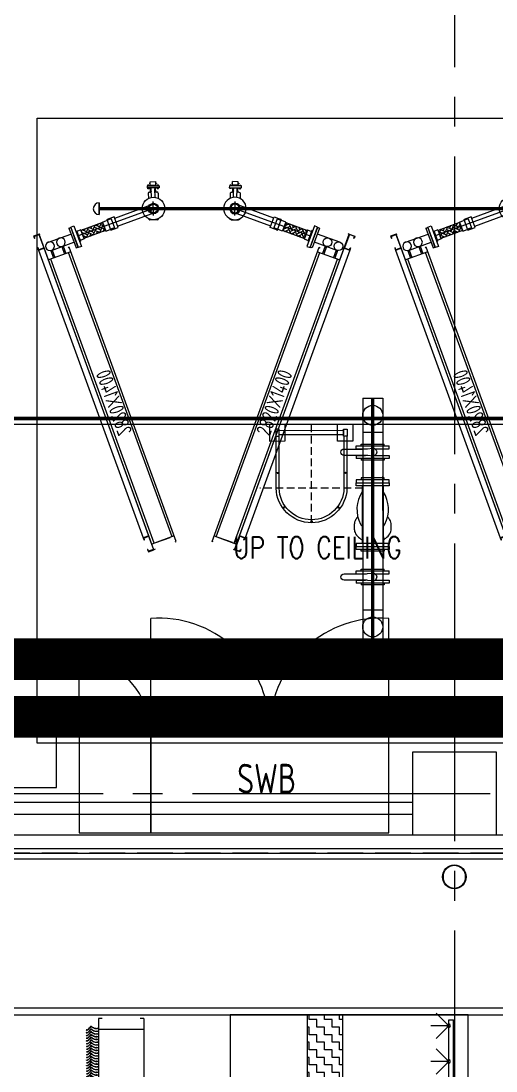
# Model space of a CAD drawing. Extents: x -18489 to 195597, y -1599 to 112111.
# Drawn here: x 5636 to 6035, y -233 to 649 of the extents above; entities that cross this region are included whole.
import ezdxf
from ezdxf.enums import TextEntityAlignment as Align

# ---------------------------------------------------------------- set-up
doc = ezdxf.new("R2010")
doc.units = 0
doc.header["$LTSCALE"] = 100
for name, pattern in [('188K-SM-03-F10-ARCH-PA-Y2257103$0$18P6-SM-03-C40-ARCH-PA-Y2211058$0$DASHED', [19.05, 12.7, -6.35]), ('188K-SM-07-F10-MECH-CR PIPE-Y2257103$0$XFM1Q20-200k$0$CENTER', [2, 1.25, -0.25, 0.25, -0.25]), ('X-S-FAB-L10$0$COL-CEN-LIN', [3.25, 2.5, -0.25, 0.25, -0.25]), ('X-S-FAB-L10$0$HIDDEN', [0.4, 0.3, -0.1])]:
    doc.linetypes.add(name, pattern=pattern)
for name, color, linetype in [('188K-SM-03-F10-ARCH-PA-Y2257103$0$K-0-TXT-高度', 53, 'Continuous'), ('188K-SM-03-F10-ARCH-PA-Y2257103$0$K-AREA', 53, 'Continuous'), ('188K-SM-03-F10-ARCH-PA-Y2257103$0$K-P-LAD-420', 53, 'Continuous'), ('188K-SM-03-F10-ARCH-PA-Y2257103$0$K-P1S-4.2-單抗', 53, 'Continuous'), ('188K-SM-03-F10-ARCH-PA-Y2257103$0$K-岩棉 2hr 7.5-非抗', 53, 'Continuous'), ('188K-SM-03-F10-ELEC-EQ-Y2257103$0$E-PANEL', 255, 'Continuous'), ('188K-SM-03-F10-ELEC-EQ-Y2257103$0$X-F-L30-E-PPB-EQ-200K$0$E-XTR-PNL', 150, 'Continuous'), ('188K-SM-03-F10-MECH-EQ-Y2257103$0$ARW', 151, 'Continuous'), ('188K-SM-03-F10-MECH-EQ-Y2257103$0$擋水簾', 151, 'Continuous'), ('188K-SM-07-F10-MECH-CR PIPE-Y2257103$0$00_AC_CHS_12℃', 4, 'Continuous'), ('188K-SM-07-F10-MECH-CR PIPE-Y2257103$0$00_AC_CHS_20℃', 3, 'Continuous'), ('188K-SM-07-F10-MECH-CR PIPE-Y2257103$0$00_DCC', 7, 'Continuous'), ('188K-SM-07-F10-MECH-CR PIPE-Y2257103$0$00_閥站分組', 1, 'Continuous'), ('188K-SM-07-F10-MECH-CR PIPE-Y2257103$0$XFM1Q20-200k$0$U-PCW-V', 2, 'Continuous'), ('X-S-FAB-L10$0$0-DIM-TXT', 8, 'Continuous'), ('X-S-FAB-L10$0$A-OBJE-MEP', 8, 'Continuous'), ('X-S-FAB-L10$0$A-WALL-EX', 8, 'Continuous'), ('X-S-FAB-L10$0$BLOCK', 8, 'Continuous'), ('X-S-FAB-L10$0$CCL', 8, 'X-S-FAB-L10$0$COL-CEN-LIN'), ('X-S-FAB-L10$0$COL-S', 8, 'Continuous'), ('X-S-FAB-L10$0$HID', 8, 'X-S-FAB-L10$0$HIDDEN'), ('X-S-FAB-L10$0$S-FNDN', 8, 'Continuous')]:
    doc.layers.add(name, color=color, linetype=linetype)
doc.styles.add('188K-SM-03-F10-ARCH-PA-Y2257103$0$18P2-XFDP10$0$AA-TXT', font='simplex.shx', dxfattribs={"width": 0.8, "bigfont": 'chineset.shx'})
doc.styles.add('188K-SM-03-F10-ELEC-EQ-Y2257103$0$X-F-L25-E-PDP-EQ-200K$0$AA-TXT', font='isocp.shx', dxfattribs={"bigfont": 'chineset.shx'})
doc.styles.add('188K-SM-07-F10-MECH-CR PIPE-Y2257103$0$XFM1Q20-200k$0$aa-txt', font='isocp.shx', dxfattribs={"bigfont": 'chineset.shx'})
doc.styles.add('X-S-FAB-L10$0$CHINA', font='simplex.shx', dxfattribs={"width": 0.75, "bigfont": 'chineset.shx'})
doc.styles.add('X-S-FAB-L10$0$Standard', font='', dxfattribs={"width": 0.8})
doc.styles.add('X-S-FAB-L10$0$TG_NOTE_TEXT', font='simplex.shx', dxfattribs={"width": 0.75, "bigfont": 'chineset.shx'})
doc.styles.get('X-S-FAB-L10$0$Standard').set_extended_font_data('Microsoft JhengHei')

# ---------------------------------------------------------------- blocks, each defined once
blk = doc.blocks.new('X-S-FAB-L10$0$FAB2-L05')
at = {"layer": 'X-S-FAB-L10$0$CCL'}
for p, q in [((-20160, 11005), (-20160, 0)), ((-26880, 720), (1210, 720))]:
    blk.add_line(p, q, dxfattribs=at)
at = {"layer": 'X-S-FAB-L10$0$COL-S'}
blk.add_lwpolyline([(-20195, 755), (-20125, 755), (-20125, 685), (-20195, 685)], close=True, dxfattribs=at)
blk = doc.blocks.new('X-S-FAB-L10')
at = {"layer": 'X-S-FAB-L10$0$A-OBJE-MEP', "lineweight": 0, "flags": 128}
blk.add_lwpolyline([(6009.5, -70, 1), (5990.5, -70, 1)], format="xyb", close=True, dxfattribs=at)
at = {"layer": 'X-S-FAB-L10$0$A-OBJE-MEP', "lineweight": 0}
blk.add_circle((6000, -70), 10, dxfattribs=at)
at = {"layer": 'X-S-FAB-L10$0$A-WALL-EX', "lineweight": 0}
blk.add_line((6815, -46.5), (1800, -46.5), dxfattribs=at)
at = {"layer": 'X-S-FAB-L10$0$A-WALL-EX', "lineweight": 0, "flags": 128}
for points in [[(6815, -35), (1800, -35)], [(1800, -50), (6815, -50)], [(1800, -50), (6815, -50)], [(1800, -50), (6815, -50)], [(1800, -50), (6815, -50)], [(1800, -50), (6815, -50)], [(1800, -50), (6815, -50)], [(1800, -50), (6815, -50)], [(1800, -50), (6815, -50)]]:
    blk.add_lwpolyline(points, dxfattribs=at)
at = {"layer": 'X-S-FAB-L10$0$COL-S'}
for p, q in [((5965, 35), (6035, 35)), ((5965, -35), (5965, 35)), ((6035, 35), (6035, -35)), ((6035, -35), (5965, -35))]:
    blk.add_line(p, q, dxfattribs=at)
at = {"layer": 'X-S-FAB-L10$0$HID'}
blk.add_line((6803.531, -50), (2509.135, -50), dxfattribs=at)
at = {"layer": 'X-S-FAB-L10$0$S-FNDN', "lineweight": 0, "flags": 128}
blk.add_lwpolyline([(4350, 7470), (1830, 7470), (1830, 1500), (1812.5, 1500), (1812.5, -55), (9330, -55), (9330, 7470)], close=True, dxfattribs=at)
at = {"layer": 'X-S-FAB-L10$0$BLOCK'}
blk.add_blockref('X-S-FAB-L10$0$FAB2-L05', (26160, -720), dxfattribs=at)
at = {"style": 'X-S-FAB-L10$0$TG_NOTE_TEXT', "width": 0.5, "flags": 1}
for p in [(7463.301, 9020), (18268.251, 8649), (11197.77, 4800.167), (16485.801, 4800.167), (25420.27, 2635), (13360, 320.001, 0), (7463.301, -33.333)]:
    blk.add_attdef('WH', text='', height=20, dxfattribs=at).set_placement(p, align=Align.BOTTOM_LEFT)
at = {"width": 0.5}
for style, p in [('X-S-FAB-L10$0$TG_NOTE_TEXT', (7585, 9020)), ('X-S-FAB-L10$0$TG_NOTE_TEXT', (18389.95, 8649)), ('X-S-FAB-L10$0$TG_NOTE_TEXT', (11117.5, 4813.5)), ('X-S-FAB-L10$0$TG_NOTE_TEXT', (16607.5, 4813.5)), ('X-S-FAB-L10$0$TG_NOTE_TEXT', (25350, 2635)), ('X-S-FAB-L10$0$Standard', (13129.375, 325.001, 0)), ('X-S-FAB-L10$0$TG_NOTE_TEXT', (7585, -20))]:
    blk.add_attdef('DESC', text='', height=10, dxfattribs=dict(at, style=style)).set_placement(p, align=Align.BOTTOM_LEFT)
for tag, style, p in [('TYPE', 'X-S-FAB-L10$0$TG_NOTE_TEXT', (7619.286, 9020)), ('NO', 'X-S-FAB-L10$0$TG_NOTE_TEXT', (7650.095, 9020)), ('TYPE', 'X-S-FAB-L10$0$TG_NOTE_TEXT', (18424.236, 8649)), ('NO', 'X-S-FAB-L10$0$TG_NOTE_TEXT', (18455.045, 8649)), ('NO', 'X-S-FAB-L10$0$TG_NOTE_TEXT', (11088.595, 4813.5)), ('TYPE', 'X-S-FAB-L10$0$TG_NOTE_TEXT', (11151.786, 4813.5)), ('TYPE', 'X-S-FAB-L10$0$TG_NOTE_TEXT', (16641.786, 4813.5)), ('NO', 'X-S-FAB-L10$0$TG_NOTE_TEXT', (16672.595, 4813.5)), ('NO', 'X-S-FAB-L10$0$TG_NOTE_TEXT', (25313, 2635)), ('TYPE', 'X-S-FAB-L10$0$TG_NOTE_TEXT', (25350, 2635)), ('NO', 'X-S-FAB-L10$0$Standard', (13100, 320.001, 0)), ('TYPE', 'X-S-FAB-L10$0$Standard', (13129.375, 320.001, 0)), ('TYPE', 'X-S-FAB-L10$0$TG_NOTE_TEXT', (7619.286, -20)), ('NO', 'X-S-FAB-L10$0$TG_NOTE_TEXT', (7650.095, -20))]:
    blk.add_attdef(tag, text='', height=10, dxfattribs=dict(at, style=style)).set_placement(p, align=Align.BOTTOM_RIGHT)
for rotation, style, p in [(180, 'X-S-FAB-L10$0$Standard', (317.625, 7480)), (180, 'X-S-FAB-L10$0$Standard', (1217.625, 7480)), (90, 'X-S-FAB-L10$0$TG_NOTE_TEXT', (24310, 3647.5)), (270, 'X-S-FAB-L10$0$TG_NOTE_TEXT', (17080, 1605))]:
    blk.add_attdef('DESC', text='', height=10, rotation=rotation, dxfattribs=dict(at, style=style)).set_placement(p, align=Align.BOTTOM_LEFT)
for tag, rotation, style, p in [('NO', 180, 'X-S-FAB-L10$0$Standard', (347, 7480)), ('NO', 180, 'X-S-FAB-L10$0$Standard', (1247, 7480)), ('TYPE', 180, 'X-S-FAB-L10$0$Standard', (317.625, 7480)), ('TYPE', 180, 'X-S-FAB-L10$0$Standard', (1217.625, 7480)), ('TYPE', 90, 'X-S-FAB-L10$0$TG_NOTE_TEXT', (24310, 3647.5)), ('NO', 90, 'X-S-FAB-L10$0$TG_NOTE_TEXT', (24310, 3610.5)), ('TYPE', 270, 'X-S-FAB-L10$0$TG_NOTE_TEXT', (17080, 1605)), ('NO', 270, 'X-S-FAB-L10$0$TG_NOTE_TEXT', (17080, 1573))]:
    blk.add_attdef(tag, text='', height=10, rotation=rotation, dxfattribs=dict(at, style=style)).set_placement(p, align=Align.BOTTOM_RIGHT)
at = {"style": 'X-S-FAB-L10$0$TG_NOTE_TEXT', "width": 0.5, "flags": 1}
for rotation, p in [(180, (43, 7480)), (180, (943, 7480)), (90, (24310, 3717.77)), (270, (17080, 1711.699))]:
    blk.add_attdef('WH', text='', height=20, rotation=rotation, dxfattribs=at).set_placement(p, align=Align.BOTTOM_LEFT)
at = {"layer": 'X-S-FAB-L10$0$0-DIM-TXT', "style": 'X-S-FAB-L10$0$CHINA', "width": 0.75}
for p in [(667.414, 7855.1, -2689.4), (22627.353, 6728.814), (25644.722, 6728.814), (24778.787, 5569.051), (1118.252, 4980), (417.801, 4594.623), (23874.84, 4355), (22927.43, 4330.122), (23749.869, 3901.367), (417.801, 3765.236), (1118.252, 3730), (417.801, 3115.79), (536.882, 2227.832), (16908.994, 1782.652), (888.445, 880.466), (16977.43, 750), (18878.841, 750), (25641.221, 553.233), (21364.03, 526.894)]:
    blk.add_attdef('HIG', text='', height=80, dxfattribs=at).set_placement(p, align=Align.MIDDLE_LEFT)
blk = doc.blocks.new('188K-SM-03-F10-MECH-EQ-Y2257103$0$eli')
at = {"layer": '188K-SM-03-F10-MECH-EQ-Y2257103$0$擋水簾'}
for p, q in [((-48.5, 17.3), (-46.9, 15.8)), ((-46.2, 17.4), (-45.8, 17)), ((-41.7, 18.5), (-40.6, 20.8)), ((-39.9, 18.4), (-39.2, 19.9)), ((-39.5, 21.5), (-38.5, 21.5)), ((-38.7, 20.3), (-38.5, 20.3)), ((-4.9, 1.6), (-11.6, 6.5)), ((-4.2, 2.6), (-8.6, 5.8)), ((20.3, 23.8), (9.3, 12.6)), ((21.2, 23), (9.5, 11.1))]:
    blk.add_line(p, q, dxfattribs=at)
for centre, radius, start, end in [((-60.3, 16), 0.892, 56.52514, 332.90343), ((-46.4, 16.4), 0.841, 225, 45), ((-39.5, 20.3), 1.19, 90, 155), ((-38.7, 19.7), 0.595, 90, 155), ((-38.5, 20.9), 0.595, 270, 90), ((0, 8.3), 8.33, 233.72291, 329.33722), ((0, 8.3), 7.14, 233.72291, 329.33722), ((6.7, 4.4), 0.595, 329.33722, 149.33722), ((39.7, 30.9), 0.892, 241.42017, 146.50716)]:
    blk.add_arc(centre, radius, start, end, dxfattribs=at)
for centre, major_axis, ratio, start_param, end_param in [((-45.3, -34.4), (54.7, 1), 0.945652, 1.612744, 1.817259), ((-45.3, -34.4), (54.7, 1), 0.945652, 0.892621, 1.570796), ((-2.4, 14.8), (13.6, 1.8), 0.565217, 3.706747, 4.814407), ((-2.7, 14.7), (14.6, 2.6), 0.6, 4.193923, 5.58693), ((-2.7, 14.7), (13.5, 2.4), 0.565217, -1.468778, -0.576163), ((30, 18.1), (13.2, 9.6), 0.581818, 0.469896, 1.87896)]:
    blk.add_ellipse(centre, major_axis=major_axis, ratio=ratio, start_param=start_param, end_param=end_param, dxfattribs=at)
for points, knots in [([(-41.7, 18.5), (-45, 18.7), (-48.3, 18.6), (-54.4, 17.9), (-57.1, 17.4), (-59.8, 16.7)], [4.6316548, 4.6316548, 4.6316548, 4.6316548, 4.809552, 4.809552, 4.958975, 4.958975, 4.958975, 4.958975]), ([(-13.2, 9.1), (-14.3, 9.8), (-15.6, 10.6), (-20.3, 13.2), (-23.9, 14.8), (-31.6, 17.1), (-35.5, 17.9), (-39.7, 18.3), (-39.8, 18.3), (-39.9, 18.4)], [4.0840634, 4.0840634, 4.0840634, 4.0840634, 4.1613431, 4.1613431, 4.3774127, 4.3774127, 4.5934823, 4.5934823, 4.6006647, 4.6006647, 4.6006647, 4.6006647]), ([(39, 31.4), (38.6, 31.5), (38.2, 31.5), (35.8, 31.7), (33.7, 31.4), (29.8, 30.2), (28, 29.4), (24.6, 27.4), (23, 26.3), (20.9, 24.4), (20.4, 23.9), (19.8, 23.3)], [6.799371, 6.799371, 6.799371, 6.799371, 6.892242, 6.892242, 7.324796, 7.324796, 7.671916, 7.671916, 8.019037, 8.019037, 8.162145, 8.162145, 8.162145, 8.162145])]:
    blk.add_open_spline(points, degree=3, knots=knots, dxfattribs=at)
blk = doc.blocks.new('188K-SM-03-F10-MECH-EQ-Y2257103$0$A$C1EE42846')
at = {"color": 4}
for p, q in [((0, 3970), (0, 230)), ((0, 3970), (30, 3970)), ((350, 3970), (380, 3970)), ((380, 3970), (380, 230)), ((380, 3880), (0, 3880)), ((380, 280), (0, 280)), ((0, 230), (30, 230)), ((350, 230), (380, 230)), ((32.8, -275.5), (32.8, 127.1)), ((147.1, -275.5), (147.1, 127.1)), ((232.8, -275.5), (232.8, 127.1)), ((347.1, -275.5), (347.1, 128.7)), ((147.1, -275.5), (32.8, -275.5)), ((347.1, -275.5), (232.8, -275.5))]:
    blk.add_line(p, q, dxfattribs=at)
for centre in [(90, 127.1), (290, 127.1)]:
    blk.add_circle(centre, 57.1, dxfattribs=at)
for p in [(90, 127.1), (290, 127.1)]:
    blk.add_point(p, dxfattribs=at)
at = {"xscale": -0.9824656600831077, "yscale": 0.9824656600831077, "zscale": 0.9824656600831077, "rotation": 180}
for p in [(442.4, 3904.8), (442.4, 3881.8), (442.4, 3858.8), (442.4, 3835.8), (442.4, 3812.8), (441.6, 3789.6), (441.6, 3766.6), (441.6, 3743.6), (441.6, 3720.6), (441.6, 3697.6), (441.6, 3674.6), (441.6, 3651.6), (441.6, 3628.6), (441.6, 3605.6), (441.6, 3582.6), (441.6, 3559.6), (441.6, 3536.6), (441.6, 3513.6), (441.6, 3490.6), (441.6, 3467.6), (441.6, 3444.6), (441.6, 3421.6), (441.6, 3398.6), (441.6, 3375.6), (441.6, 3352.6), (441.6, 3329.6), (441.6, 3306.6), (441.6, 3283.6), (441.6, 3260.6), (441.6, 3237.6), (441.6, 3214.6), (441.6, 3191.6), (441.6, 3168.6), (441.6, 3145.6), (441.6, 3122.6), (441.6, 3099.6), (441.6, 3076.6), (441.6, 3053.6), (441.6, 3030.6), (441.6, 3007.6), (441.6, 2984.6), (441.6, 2961.6), (441.6, 2938.6), (441.6, 2915.6), (441.6, 2892.6), (441.6, 2869.6), (441.6, 2846.6), (441.6, 2823.6), (441.6, 2800.6), (441.6, 2777.6), (441.6, 2754.6), (441.6, 2731.6), (441.6, 2708.6), (441.6, 2685.6), (441.6, 2662.6), (441.6, 2639.6), (441.6, 2616.6), (441.6, 2593.6), (441.6, 2570.6), (441.6, 2547.6), (441.6, 2524.6), (441.6, 2501.6), (441.6, 2478.6), (441.6, 2455.6), (441.6, 2432.6), (441.6, 2409.6), (441.6, 2386.6), (441.6, 2363.6), (441.6, 2340.6), (441.6, 2317.6), (441.6, 2294.6), (441.6, 2271.6), (441.6, 2248.6), (441.6, 2225.6), (441.6, 2202.6), (441.6, 2179.6), (441.6, 2156.6), (441.6, 2133.6), (441.6, 2110.6), (441.6, 2087.6), (441.6, 2064.6), (441.6, 2041.6), (441.6, 2018.6), (441.6, 1995.6), (441.6, 1972.6), (441.6, 1949.6), (441.6, 1926.6), (441.6, 1903.6), (441.6, 1880.6), (441.6, 1857.6), (441.6, 1834.6), (441.6, 1811.6), (441.6, 1788.6), (441.6, 1765.6), (441.6, 1742.6), (441.6, 1719.6), (441.6, 1696.6), (441.6, 1673.6), (441.6, 1650.6), (441.6, 1627.6), (441.6, 1604.6), (441.6, 1581.6), (441.6, 1558.6), (441.6, 1535.6), (441.6, 1512.6), (441.6, 1489.6), (441.6, 1466.6), (441.6, 1443.6), (441.6, 1420.6), (441.6, 1397.6), (441.6, 1374.6), (441.6, 1351.6), (441.6, 1328.6), (441.6, 1305.6), (441.6, 1282.6), (441.6, 1259.6), (441.6, 1236.6), (441.6, 1213.6), (441.6, 1190.6), (441.6, 1167.6), (441.6, 1144.6), (441.6, 1121.6), (441.6, 1098.6), (441.6, 1075.6), (441.6, 1052.6), (441.6, 1029.6), (441.6, 1006.6), (441.6, 983.6), (441.6, 960.6), (441.6, 937.6), (441.6, 914.6), (441.6, 891.6), (441.6, 868.6), (441.6, 845.6), (441.6, 822.6), (441.6, 799.6), (441.6, 776.6), (441.6, 753.6), (441.6, 730.6), (441.6, 707.6), (441.6, 684.6), (441.6, 661.6), (441.6, 638.6), (441.6, 615.6), (441.6, 592.6), (441.6, 569.6), (441.6, 546.6), (441.6, 523.6), (441.6, 500.6), (441.6, 477.6), (441.6, 454.6), (441.6, 431.6), (441.6, 408.6), (441.6, 385.6), (441.6, 362.6), (441.6, 339.6), (441.6, 316.6), (441.6, 293.6), (441.6, 270.6), (441.6, 247.6)]:
    blk.add_blockref('188K-SM-03-F10-MECH-EQ-Y2257103$0$eli', p, dxfattribs=at)
blk = doc.blocks.new('188K-SM-03-F10-MECH-EQ-Y2257103$0$0-CRMAU-12W')
at = {"layer": '188K-SM-03-F10-MECH-EQ-Y2257103$0$ARW'}
h = blk.add_hatch(dxfattribs=at)
h.set_pattern_fill('ZIGZAG', color=256, scale=20, style=0)
h.set_pattern_definition([(0, (-13062, -9455), (63.5, 63.5), [63.5, -63.5]), (90, (-12998.5, -9455), (-63.5, 63.5), [63.5, -63.5])])
h.paths.add_polyline_path([(-11812, -60), (-11512, -60), (-11512, -4010), (-11812, -4010)])
at = {"color": 4}
for p, q in [((0, 0), (-18620, 0)), ((-60, -60), (-18560, -60))]:
    blk.add_line(p, q, dxfattribs=at)
blk.add_lwpolyline([(-10864, -4060), (-12864, -4060), (-12864, -60), (-10864, -60)], close=True)
at = {"layer": '188K-SM-03-F10-MECH-EQ-Y2257103$0$ARW'}
for p, q in [((-12700.5, -149.9), (-12594.4, -43.8)), ((-11812, -4010), (-11812, -60)), ((-11812, -60), (-11512, -60)), ((-11512, -60), (-11512, -4010)), ((-12700.5, -100), (-12740.5, -100)), ((-12740.5, -4327.4), (-12740.5, -100)), ((-12700.5, -4302.6), (-12700.5, -100)), ((-12700.5, -149.9), (-12550.5, -149.9)), ((-12700.5, -149.9), (-12594.4, -256)), ((-12700.5, -449.9), (-12594.4, -343.8)), ((-12700.5, -449.9), (-12550.5, -449.9)), ((-12700.5, -449.9), (-12594.4, -556)), ((-12700.5, -449.9), (-12550.5, -449.9)), ((-12700.5, -449.9), (-12594.4, -556))]:
    blk.add_line(p, q, dxfattribs=at)
for centre in [(-12700.5, -149.9), (-12700.5, -449.9), (-12700.5, -449.9)]:
    blk.add_circle(centre, 15, dxfattribs=at)
at = {"color": 1}
blk.add_blockref('188K-SM-03-F10-MECH-EQ-Y2257103$0$A$C1EE42846', (-10139, -4060), dxfattribs=at)
blk = doc.blocks.new('188K-SM-03-F10-MECH-EQ-Y2257103')
at = {"xscale": -0.1, "yscale": 0.1, "zscale": 0.1}
blk.add_blockref('188K-SM-03-F10-MECH-EQ-Y2257103$0$0-CRMAU-12W', (4725.21, -180), dxfattribs=at)
blk = doc.blocks.new('188K-SM-03-F10-ELEC-EQ-Y2257103$0$E-SWB')
at = {"color": 140}
for p, q in [((60, 90), (60, 180)), ((260, 90), (260, 180)), ((0, 90), (0, 150)), ((60, 85), (0, 85)), ((260, 85), (60, 85))]:
    blk.add_line(p, q, dxfattribs=at)
for points in [[(60, 90), (0, 90), (0, 0), (60, 0)], [(260, 90), (60, 90), (60, 0), (260, 0)]]:
    blk.add_lwpolyline(points, close=True, dxfattribs=at)
for centre, radius, start, end in [((66.67, 86.85), 93.39, 1.93207, 94.0935), ((253.33, 86.85), 93.39, 85.9065, 178.06793), ((-9.61, 80.39), 70.27, 7.8575, 82.1425)]:
    blk.add_arc(centre, radius, start, end, dxfattribs=at)
at = {"color": 140, "style": '188K-SM-03-F10-ELEC-EQ-Y2257103$0$X-F-L25-E-PDP-EQ-200K$0$AA-TXT', "width": 0.8}
blk.add_text('SWB', height=25, dxfattribs=at).set_placement((157.41, 45.44), align=Align.MIDDLE_CENTER)
blk = doc.blocks.new('188K-SM-03-F10-ELEC-EQ-Y2257103')
at = {"layer": '188K-SM-03-F10-ELEC-EQ-Y2257103$0$X-F-L30-E-PPB-EQ-200K$0$E-XTR-PNL'}
blk.add_line((5555.83, 70, 0), (5665.83, 70, 0), dxfattribs=at)
at = {"layer": '188K-SM-03-F10-ELEC-EQ-Y2257103$0$X-F-L30-E-PPB-EQ-200K$0$E-XTR-PNL', "elevation": 0}
blk.add_lwpolyline([(5555.83, 5), (5665.83, 5), (5665.83, 75), (5555.83, 75)], close=True, dxfattribs=at)
at = {"layer": '188K-SM-03-F10-ELEC-EQ-Y2257103$0$E-PANEL'}
blk.add_blockref('188K-SM-03-F10-ELEC-EQ-Y2257103$0$E-SWB', (5685, -33), dxfattribs=at)
blk = doc.blocks.new('188K-SM-07-F10-MECH-CR PIPE-Y2257103$0$XFM1Q20-200k$0$BV-150V-T1')
at = {"color": 0, "linetype": 'ByBlock'}
for p, q in [((-5.24, 9.6), (-6.67, 9.6)), ((-6.67, -9.6), (-6.67, 9.6)), ((-2.7, 13.97), (-5.24, 13.97)), ((-5.24, -13.97), (-5.24, 13.97)), ((2.7, 13.97), (5.24, 13.97)), ((5.24, 13.97), (5.24, -13.97)), ((5.24, 9.6), (6.67, 9.6)), ((6.67, 9.6), (6.67, -9.6)), ((2.7, -8.41), (-2.7, -8.41)), ((-5.24, -9.6), (-6.67, -9.6)), ((-2.7, -13.97), (-5.24, -13.97)), ((2.7, -13.97), (5.24, -13.97)), ((5.24, -9.6), (6.67, -9.6))]:
    blk.add_line(p, q, dxfattribs=at)
blk.add_lwpolyline([(-2.67, 7.5), (-2.67, 24.03, -1), (2.67, 24.03), (2.67, 7.68, 0.028765), (2.87, 4.24), (3.32, 0.29, -1.044614), (-3.34, 0), (-2.87, 4.06, 0.028765)], format="xyb", close=True, dxfattribs=at)
for points in [[(-2.7, 13.97), (-2.7, 6.15)], [(2.7, 13.97), (2.7, 6.33)], [(-2.7, -1.96), (-2.7, -13.97)], [(2.7, -1.96), (2.7, -13.97)]]:
    blk.add_lwpolyline(points, dxfattribs=at)
blk = doc.blocks.new('188K-SM-07-F10-MECH-CR PIPE-Y2257103$0$XFM1Q20-200k$0$YS-06-B')
at = {"layer": '188K-SM-07-F10-MECH-CR PIPE-Y2257103$0$XFM1Q20-200k$0$U-PCW-V', "color": 0}
for p, q in [((54.97, 8.89), (6.86, 8.89)), ((54.97, -8.89), (6.86, -8.89))]:
    blk.add_line(p, q, dxfattribs=at)
for points in [[(1.43, -9.6), (0, -9.6), (0, 9.6), (1.43, 9.6)], [(3.97, -13.85), (1.43, -13.85), (1.43, 13.85), (3.97, 13.85), (3.97, -13.85)], [(3.97, -13.85), (6.51, -13.85), (6.51, 13.85), (3.97, 13.85), (3.97, -13.85)], [(57.51, -13.85), (54.97, -13.85), (54.97, 13.85), (57.51, 13.85), (57.51, -13.85)], [(57.51, -13.85), (60.05, -13.85), (60.05, 13.85), (57.51, 13.85), (57.51, -13.85)], [(60.05, -9.6), (61.48, -9.6), (61.48, 9.6), (60.05, 9.6)]]:
    blk.add_lwpolyline(points, dxfattribs=at)
for points in [[(18.6, 15.46, 0.133256), (14.63, 14.38, 0.106756), (10.87, 10.93, 0.036777), (9.64, 8.89, 0.036777)], [(28.76, 12.49, 0.064337), (26.31, 14.38, 0.133256), (22.34, 15.46)], [(9.64, -8.89, 0.036777), (10.87, -10.93, 0.106756), (14.63, -14.38, 0.133256), (18.6, -15.46)], [(22.34, -15.46, 0.133256), (26.31, -14.38, 0.064337), (28.76, -12.49, 0.064337)]]:
    blk.add_lwpolyline(points, format="xyb", dxfattribs=at)
for centre, radius, start, end in [((20.47, 4.27), 11.34, 80.52454, 99.47546), ((29.03, 0), 12.06, 121.76927, 132.51728), ((35.18, -14.34), 27.59, 57.36976, 116.9234), ((20.47, -4.27), 11.34, 260.52454, 279.47546), ((29.03, 0), 12.06, 227.48272, 238.23073), ((35.18, 14.34), 27.59, 243.0766, 302.63024)]:
    blk.add_arc(centre, radius, start, end, dxfattribs=at)
blk = doc.blocks.new('188K-SM-07-F10-MECH-CR PIPE-Y2257103$0$DCC-閥站(入)')
at = {"layer": '188K-SM-07-F10-MECH-CR PIPE-Y2257103$0$00_DCC', "color": 4}
for p, q in [((-8.41, 206.26, 0), (-8.41, 0, 0)), ((-8.41, 206.26), (8.41, 206.26)), ((8.41, 206.26, 0), (8.41, 0, 0)), ((-8.41, 177.68), (8.41, 177.68)), ((8.41, 112.03, 0), (8.41, 140.61, 0)), ((-8.41, 28.58), (8.41, 28.58)), ((-8.41, 0), (8.41, 0))]:
    blk.add_line(p, q, dxfattribs=at)
at = {"layer": '188K-SM-07-F10-MECH-CR PIPE-Y2257103$0$00_DCC', "color": 4, "linetype": '188K-SM-07-F10-MECH-CR PIPE-Y2257103$0$XFM1Q20-200k$0$CENTER'}
blk.add_line((0, 0, 0), (0, 206.26, 0), dxfattribs=at)
at = {"layer": '188K-SM-07-F10-MECH-CR PIPE-Y2257103$0$00_DCC', "color": 4}
for centre in [(0, 191.97), (0, 14.29)]:
    blk.add_circle(centre, 8.41, dxfattribs=at)
at = {"layer": '188K-SM-07-F10-MECH-CR PIPE-Y2257103$0$00_DCC', "color": 4, "rotation": 90}
for name, p in [('188K-SM-07-F10-MECH-CR PIPE-Y2257103$0$XFM1Q20-200k$0$BV-150V-T1', (0, 161.01)), ('188K-SM-07-F10-MECH-CR PIPE-Y2257103$0$XFM1Q20-200k$0$YS-06-B', (0, 77.87)), ('188K-SM-07-F10-MECH-CR PIPE-Y2257103$0$XFM1Q20-200k$0$BV-150V-T1', (0, 56.2))]:
    blk.add_blockref(name, p, dxfattribs=at)
blk = doc.blocks.new('188K-SM-07-F10-MECH-CR PIPE-Y2257103$0$XFM1P20-200k$0$005')
at = {"layer": '188K-SM-07-F10-MECH-CR PIPE-Y2257103$0$00_DCC'}
h = blk.add_hatch(dxfattribs=at)
h.set_pattern_fill('AR-HBONE', color=60, scale=0.430893, angle=360, style=0)
h.set_pattern_definition([(135, (-2258.2576, -4619.8331), (-8e-16, 2.4374981), [5.1707143, -1.7235714]), (45, (-2259.4764, -4618.6144), (-8e-16, 2.4374981), [5.1707143, -1.7235714])])
h.paths.add_polyline_path([(21.88125, -3.01625), (21.88125, 3.01625), (5.88125, 3.01625), (5.88125, -3.01625)])
edge = h.paths.add_edge_path(flags=17)
edge.add_line((21.88125, 3.01625), (21.88125, -3.01625))
at = {"layer": '188K-SM-07-F10-MECH-CR PIPE-Y2257103$0$00_DCC', "color": 60}
for p, q in [((5.88125, 3.31625), (3, 3.31625)), ((5.88125, 3.31625), (5.88125, -3.31625)), ((21.88125, 3.01625), (5.88125, 3.01625)), ((5.88125, 3.01625), (5.88125, -3.01625)), ((21.88125, 3.31625), (24.7625, 3.31625)), ((21.88125, 3.31625), (21.88125, -3.31625)), ((21.88125, 3.01625), (21.88125, -3.01625)), ((21.88125, -3.01625), (21.88125, 3.01625)), ((28.2625, 3.31625), (24.7625, 3.31625)), ((28.2625, 3.31625), (28.2625, -3.31625)), ((5.88125, -3.31625), (3, -3.31625)), ((21.88125, -3.01625), (5.88125, -3.01625)), ((21.88125, -3.31625), (28.2625, -3.31625)), ((28.2625, -3.31625), (25.38125, -3.31625))]:
    blk.add_line(p, q, dxfattribs=at)
for points in [[(0, -7.6), (0, 7.6), (2.38125, 7.6), (2.38125, -7.6), (0, -7.6)], [(2.38125, 3.8975), (3, 3.8975), (3, -3.8975), (2.38125, -3.8975)]]:
    blk.add_lwpolyline(points, dxfattribs=at)
blk = doc.blocks.new('188K-SM-07-F10-MECH-CR PIPE-Y2257103$0$DCC_配管')
at = {"layer": '188K-SM-07-F10-MECH-CR PIPE-Y2257103$0$00_DCC', "color": 60}
for p, q in [((-71.24, 26.73, 0), (-62.06, 19.48, 0)), ((-63.02, 27.7, 0), (-70.28, 18.51, 0)), ((-33.99, 15.66), (-65.45, 26.55, 0)), ((-64.6, 32.32, 0), (-64.61, 32.32, 0)), ((-63.2, 32.48, 0), (-58.33, 28.64, 0)), ((-58.16, 27.23, 0), (-58.16, 27.23, 0)), ((-77.84, 15.55, 0), (-75.14, 18.98, 0)), ((-36.38, 8.77), (-67.65, 19.59, 0)), ((-66.65, 23.11, 0), (-3.17, 1.1)), ((-80.7, 9.11, 0), (-82.52, 6.8, 0)), ((-82.43, 11.23, 0), (-81.37, 12.58, 0)), ((-74.54, 5, 0), (-82.43, 11.23, 0)), ((-82.36, 10.51, 0), (-82.1, 10.83, 0)), ((-81.66, 9.81, 0), (-82.32, 10.34, 0)), ((-82.14, 10.34, 0), (-81.89, 10.66, 0)), ((-81.7, 9.99, 0), (-81.45, 10.31, 0)), ((-81.48, 9.82, 0), (-81.23, 10.13, 0)), ((-81.37, 12.58, 0), (-73.47, 6.34, 0)), ((-80.65, 12.67, 0), (-80.9, 12.35, 0)), ((-77, 6.19, 0), (-80.7, 9.11, 0)), ((-80.43, 12.5, 0), (-80.68, 12.18, 0)), ((-79.81, 12.15, 0), (-80.47, 12.67, 0)), ((-79.99, 12.15, 0), (-80.24, 11.83, 0)), ((-79.77, 11.98, 0), (-80.02, 11.66, 0)), ((-76.96, 13.5, 0), (-79.06, 10.84, 0)), ((-73.6, 16.72, 0), (-78, 11.14, 0)), ((-77.68, 14.15, 0), (-77.2, 13.77, 0)), ((-73.6, 10.85, 0), (-75.7, 8.18, 0)), ((-71.25, 14.87, 0), (-75.63, 9.32, 0)), ((-72.8, 10.3, 0), (-73.28, 10.68, 0)), ((-71.4, 10.47, 0), (-68.69, 13.89, 0)), ((-78.82, 3.89, 0), (-82.52, 6.8, 0)), ((-82.19, 8.1, 0), (-81.89, 8.5, 0)), ((-81.76, 7.76, 0), (-82.19, 8.1, 0)), ((-81.45, 8.15, 0), (-81.89, 8.5, 0)), ((-79.35, 8.8, 0), (-79.72, 8.34, 0)), ((-77, 6.19, 0), (-78.82, 3.89, 0)), ((-78.07, 4.85, 0), (-77.63, 4.5, 0)), ((-77.61, 7.43, 0), (-77.98, 6.96, 0)), ((-77.76, 5.24, 0), (-77.32, 4.89, 0)), ((-77.63, 4.5, 0), (-77.32, 4.89, 0)), ((-76.13, 5.6, 0), (-75.88, 5.92, 0)), ((-76.09, 5.42, 0), (-75.43, 4.9, 0)), ((-75.91, 5.42, 0), (-75.66, 5.74, 0)), ((-75.47, 5.08, 0), (-75.22, 5.4, 0)), ((-75.25, 4.9, 0), (-75, 5.22, 0)), ((-74.43, 7.76, 0), (-74.68, 7.44, 0)), ((-74.54, 5, 0), (-73.47, 6.34, 0)), ((-74.21, 7.58, 0), (-74.46, 7.26, 0)), ((-74.25, 7.76, 0), (-73.59, 7.24, 0)), ((-73.77, 7.24, 0), (-74.02, 6.92, 0)), ((-73.55, 7.06, 0), (-73.8, 6.74, 0)), ((1.2, 3.45), (-1.2, -3.45))]:
    blk.add_line(p, q, dxfattribs=at)
at = {"layer": '188K-SM-07-F10-MECH-CR PIPE-Y2257103$0$00_DCC', "color": 60, "elevation": 0}
for points in [[(-27.62, 14.58), (-33.64, 16.67), (-36.73, 7.76), (-30.71, 5.67)], [(-28.33, 14.83), (-27.62, 14.58), (-30.71, 5.67), (-31.42, 5.91)]]:
    blk.add_lwpolyline(points, dxfattribs=at)
at = {"layer": '188K-SM-07-F10-MECH-CR PIPE-Y2257103$0$00_DCC', "color": 60}
for centre, radius in [((-66.65, 23.1, 0), 9.44), ((-66.65, 23.11, 0), 4.44), ((-66.65, 23.11, 0), 3.65)]:
    blk.add_circle(centre, radius, dxfattribs=at)
for centre, radius, start, end in [((-65.31, 24.87, 0), 2.22, 232.78899, 50.63033), ((-63.82, 31.7, 0), 1, 51.70966, 141.70966), ((-58.95, 27.85, 0), 1, 321.70966, 51.70966), ((-82.23, 10.45, 0), 0.143, 154.39004, 309.02928), ((-82.23, 10.89, 0), 0.143, 334.39004, 51.70966), ((-81.73, 10.39, 0), 0.406, 188.10684, 275.31248), ((-82.01, 10.72, 0), 0.143, 334.39004, 129.02928), ((-81.85, 10.25, 0), 0.406, 8.10684, 95.31248), ((-81.57, 9.93, 0), 0.143, 154.39004, 309.02928), ((-81.36, 10.2, 0), 0.143, 334.39004, 129.02928), ((-81.14, 10.02, 0), 0.143, 51.70966, 129.02928), ((-80.99, 12.46, 0), 0.143, 231.70966, 309.02928), ((-80.77, 12.29, 0), 0.143, 154.39004, 309.02928), ((-80.28, 12.23, 0), 0.406, 188.10684, 275.31248), ((-80.56, 12.56, 0), 0.143, 334.39004, 129.02928), ((-80.39, 12.09, 0), 0.406, 8.10684, 95.31248), ((-80.11, 11.77, 0), 0.143, 154.39004, 309.02928), ((-79.89, 11.59, 0), 0.143, 154.39004, 231.70966), ((-79.9, 12.04, 0), 0.143, 334.39004, 129.02928), ((-78.76, 11.79, 0), 1, 231.70966, 321.70966), ((-77.06, 14.93, 0), 1, 141.70966, 231.70966), ((-77.82, 12.98, 0), 1, 321.70966, 51.70966), ((-74.84, 8.7, 0), 1, 141.70966, 231.70966), ((-73.9, 9.89, 0), 1, 51.70966, 141.70966), ((-72.18, 11.09, 0), 1, 231.70966, 321.70966), ((-76, 5.54, 0), 0.143, 154.39004, 309.02928), ((-76.01, 5.98, 0), 0.143, 334.39004, 51.70966), ((-75.51, 5.48, 0), 0.406, 188.10684, 275.31248), ((-75.79, 5.8, 0), 0.143, 334.39004, 129.02928), ((-75.62, 5.34, 0), 0.406, 8.10684, 95.31248), ((-75.35, 5.01, 0), 0.143, 154.39004, 309.02928), ((-75.13, 5.28, 0), 0.143, 334.39004, 129.02928), ((-74.91, 5.11, 0), 0.143, 51.70966, 129.02928), ((-74.77, 7.55, 0), 0.143, 231.70966, 309.02928), ((-74.55, 7.38, 0), 0.143, 154.39004, 309.02928), ((-74.06, 7.32, 0), 0.406, 188.10684, 275.31248), ((-74.34, 7.65, 0), 0.143, 334.39004, 129.02928), ((-74.17, 7.18, 0), 0.406, 8.10684, 95.31248), ((-73.89, 6.86, 0), 0.143, 154.39004, 309.02928), ((-73.67, 6.68, 0), 0.143, 154.39004, 231.70966), ((-73.68, 7.12, 0), 0.143, 334.39004, 129.02928)]:
    blk.add_arc(centre, radius, start, end, dxfattribs=at)
at = {"layer": '188K-SM-07-F10-MECH-CR PIPE-Y2257103$0$00_DCC', "color": 60, "xscale": 1.210111893907765, "yscale": 1.210111893907765, "zscale": 1.210111893907765, "rotation": 160.8548292855056}
blk.add_blockref('188K-SM-07-F10-MECH-CR PIPE-Y2257103$0$XFM1P20-200k$0$005', (0, 0), dxfattribs=at)
blk = doc.blocks.new('188K-SM-07-F10-MECH-CR PIPE-Y2257103$0$DCC-2_2.82x1.4')
at = {"layer": '188K-SM-07-F10-MECH-CR PIPE-Y2257103$0$00_DCC', "color": 4}
for p, q in [((278.05, 32.11), (260.55, 32.11)), ((260.55, 30.31), (260.55, 32.11)), ((278.05, 30.31), (260.55, 30.31)), ((265.65, 10.21), (265.65, 30.31)), ((272.95, 10.21), (272.95, 30.31)), ((278.05, 30.31), (278.05, 32.11)), ((0, 25.01), (263, 25.11)), ((0, 24.01), (0, 25.01)), ((5, 25.01), (5, 5.01)), ((5, 25.01), (5, 5.01)), ((5, 23.01), (259, 23.11)), ((5, 8.61), (5, 21.41)), ((259, 25.11), (259, 5.11)), ((265.65, 20.61), (259, 20.61)), ((265.65, 19.41), (259, 19.41)), ((263, 25.11), (263, 24.11)), ((265.65, 10.81), (259, 10.81)), ((265.65, 9.61), (259, 9.61)), ((0, 6.01), (0, 5.01)), ((5, 7.01), (259, 7.11))]:
    blk.add_line(p, q, dxfattribs=at)
at = {"layer": '188K-SM-07-F10-MECH-CR PIPE-Y2257103$0$00_DCC', "color": 24}
for p, q in [((0, 5.01), (282, 5.11)), ((282, 5.11), (282, 6.11))]:
    blk.add_line(p, q, dxfattribs=at)
at = {"layer": '188K-SM-07-F10-MECH-CR PIPE-Y2257103$0$00_DCC'}
for p, q in [((0, 0), (0, 5)), ((0, 5), (12.5, 5)), ((2, 0), (0, 0)), ((12.18, 4.68), (0.32, 4.68)), ((0.32, 4.68), (0.32, 0.32)), ((0.32, 0.32), (2, 0.32)), ((2, 0.32), (2, 0)), ((10.5, 0), (10.5, 0.32)), ((10.5, 0.32), (12.18, 0.32)), ((12.5, 0), (10.5, 0)), ((12.18, 0.32), (12.18, 4.68)), ((12.5, 5), (12.5, 0)), ((12.5, -0.05), (12.5, 4.95)), ((269.5, 5.11), (269.5, 0.11)), ((269.5, 0.11), (269.5, 5.11)), ((269.5, 5.11), (282, 5.11)), ((271.5, 0.11), (269.5, 0.11)), ((281.68, 4.79), (269.82, 4.79)), ((269.82, 4.79), (269.82, 0.43)), ((269.82, 0.43), (271.5, 0.43)), ((271.5, 0.43), (271.5, 0.11)), ((280, 0.11), (280, 0.43)), ((280, 0.43), (281.68, 0.43)), ((282, 0.11), (280, 0.11)), ((281.68, 0.43), (281.68, 4.79)), ((282, 5.11), (282, 0.11))]:
    blk.add_line(p, q, dxfattribs=at)
at = {"layer": '188K-SM-07-F10-MECH-CR PIPE-Y2257103$0$00_DCC', "color": 3}
for p, q in [((12.5, 4.95), (269.5, 5.11)), ((269.5, 0.11), (12.5, -0.05))]:
    blk.add_line(p, q, dxfattribs=at)
at = {"layer": '188K-SM-07-F10-MECH-CR PIPE-Y2257103$0$00_DCC'}
blk.add_lwpolyline([(2, -0.16), (2, 0)], dxfattribs=at)
at = {"layer": '188K-SM-07-F10-MECH-CR PIPE-Y2257103$0$00_DCC', "color": 4}
for centre in [(269.3, 20.01), (269.3, 10.21)]:
    blk.add_circle(centre, 3.65, dxfattribs=at)
at = {"layer": '188K-SM-07-F10-MECH-CR PIPE-Y2257103$0$00_DCC', "xscale": -1, "rotation": 70.85482928510031}
blk.add_blockref('188K-SM-07-F10-MECH-CR PIPE-Y2257103$0$DCC_配管', (269.3, 32.11), dxfattribs=at)
at = {"layer": '188K-SM-07-F10-MECH-CR PIPE-Y2257103$0$00_DCC', "color": 4, "style": '188K-SM-07-F10-MECH-CR PIPE-Y2257103$0$XFM1Q20-200k$0$aa-txt', "width": 0.8}
blk.add_text('2820X1400', height=12.5, rotation=360, dxfattribs=at).set_placement((127.55, 15.83), align=Align.MIDDLE)
blk = doc.blocks.new('188K-SM-07-F10-MECH-CR PIPE-Y2257103')
at = {"layer": '188K-SM-07-F10-MECH-CR PIPE-Y2257103$0$00_AC_CHS_12℃', "ltscale": 1000, "const_width": 35}
blk.add_lwpolyline([(1863.885, 112.877), (12844.042, 112.877), (12844.042, -152.494), (15041.321, -152.494), (15041.321, 85.834), (16672.641, 85.834), (16672.641, 1909.873), (24026.171, 1909.873)], dxfattribs=at)
at = {"layer": '188K-SM-07-F10-MECH-CR PIPE-Y2257103$0$00_AC_CHS_12℃', "ltscale": 1000, "const_width": 3, "elevation": 0}
blk.add_lwpolyline([(5931.428, 331.862), (5931.428, 112.378)], dxfattribs=at)
at = {"layer": '188K-SM-07-F10-MECH-CR PIPE-Y2257103$0$00_AC_CHS_20℃', "ltscale": 1000}
for p, q in [((5701.73, 496.081, 0), (5701.73, 486.081, 0)), ((5701.73, 486.081, 0), (5701.73, 496.081, 0))]:
    blk.add_line(p, q, dxfattribs=at)
at = {"layer": '188K-SM-07-F10-MECH-CR PIPE-Y2257103$0$00_AC_CHS_20℃', "ltscale": 1000, "const_width": 35}
blk.add_lwpolyline([(1863.885, 63.55), (12780.714, 65.58), (12782.797, -201.709), (15093.572, -202.093), (15101.312, 29.205), (16720.194, 27.785), (16720.194, 1812.454), (24026.171, 1812.454)], dxfattribs=at)
at = {"layer": '188K-SM-07-F10-MECH-CR PIPE-Y2257103$0$00_AC_CHS_20℃', "ltscale": 1000, "const_width": 3, "elevation": 0}
blk.add_lwpolyline([(5701.73, 491.081), (6457.24, 491.081)], dxfattribs=at)
at = {"layer": '188K-SM-07-F10-MECH-CR PIPE-Y2257103$0$00_AC_CHS_20℃', "ltscale": 1000}
blk.add_arc((5701.73, 491.081, 0), 5, 90, 270, dxfattribs=at)
blk.add_arc((5701.73, 491.081, 0), 5, 90, 270, dxfattribs=at)
at = {"layer": '188K-SM-07-F10-MECH-CR PIPE-Y2257103$0$00_閥站分組', "ltscale": 1000, "elevation": 0}
blk.add_lwpolyline([(5649.729, 567.105), (6525.439, 567.105), (6525.439, 42.337), (5649.729, 42.337)], close=True, dxfattribs=at)
at = {"layer": '188K-SM-07-F10-MECH-CR PIPE-Y2257103$0$00_DCC', "xscale": -1, "rotation": 290.021059431338}
for p in [(5742.984, 202.991), (6042.872, 202.991)]:
    blk.add_blockref('188K-SM-07-F10-MECH-CR PIPE-Y2257103$0$DCC-2_2.82x1.4', p, dxfattribs=at)
at = {"layer": '188K-SM-07-F10-MECH-CR PIPE-Y2257103$0$00_DCC', "rotation": 69.978940568662}
for p in [(5819.984, 202.991), (6119.872, 202.991)]:
    blk.add_blockref('188K-SM-07-F10-MECH-CR PIPE-Y2257103$0$DCC-2_2.82x1.4', p, dxfattribs=at)
at = {"layer": '188K-SM-07-F10-MECH-CR PIPE-Y2257103$0$00_DCC'}
blk.add_blockref('188K-SM-07-F10-MECH-CR PIPE-Y2257103$0$DCC-閥站(入)', (5931.428, 125.606, 0), dxfattribs=at)
blk = doc.blocks.new('188K-SM-03-F10-ARCH-PA-Y2257103$0$LAD-1')
at = {"linetype": '188K-SM-03-F10-ARCH-PA-Y2257103$0$18P6-SM-03-C40-ARCH-PA-Y2211058$0$DASHED', "ltscale": 0.005}
for points in [[(-77.44, -42.86), (-77.44, 43.55)], [(-106.5, 0), (-23.88, 0)]]:
    blk.add_lwpolyline(points, dxfattribs=at)
for points in [[(-33.8, -29.75), (-77.44, -29.75, -0.976777), (-77.44, 29.75), (-33.8, 29.75)], [(-33.8, -27.25), (-77.44, -27.25, -0.974646), (-77.44, 27.25), (-33.8, 27.25)]]:
    blk.add_lwpolyline(points, format="xyb")
for points in [[(-23.8, 22.22), (-23.8, 35.22), (-37.8, 35.22), (-37.8, 22.22)], [(-27.8, 27), (-27.8, 30), (-33.8, 30), (-33.8, 27)], [(-28.9, 27), (-28.9, -27), (-32.7, -27), (-32.7, 27)], [(-23.88, -21.82), (-23.88, -34.82), (-37.88, -34.82), (-37.88, -21.82)], [(-27.8, -27), (-27.8, -30), (-33.8, -30), (-33.8, -27)]]:
    blk.add_lwpolyline(points, close=True)
for centre in [(-64.62, 28.5), (-93.7, 23.23), (-105.25, 0), (-93.7, -22.54), (-64.62, -28.5)]:
    blk.add_circle(centre, 0.5)
blk = doc.blocks.new('188K-SM-03-F10-ARCH-PA-Y2257103')
at = {"layer": '188K-SM-03-F10-ARCH-PA-Y2257103$0$K-AREA', "const_width": 3, "elevation": 0}
blk.add_lwpolyline([(14160, 315), (1855, 315), (1855, 8313), (1775, 8313), (1775, 8629.99)], dxfattribs=at)
at = {"layer": '188K-SM-03-F10-ARCH-PA-Y2257103$0$K-P1S-4.2-單抗'}
for p, q in [((7405, 315, 0), (1860, 315, 0)), ((7405, 310, 0), (1860, 310, 0))]:
    blk.add_line(p, q, dxfattribs=at)
at = {"layer": '188K-SM-03-F10-ARCH-PA-Y2257103$0$K-岩棉 2hr 7.5-非抗'}
for p, q in [((5965, -7.5, 0), (5195, -7.5, 0)), ((5965, -17.5, 0), (5195, -17.5, 0))]:
    blk.add_line(p, q, dxfattribs=at)
at = {"layer": '188K-SM-03-F10-ARCH-PA-Y2257103$0$K-P-LAD-420', "rotation": 90.07229666140849}
blk.add_blockref('188K-SM-03-F10-ARCH-PA-Y2257103$0$LAD-1', (5879.96, 333.84, 0), dxfattribs=at)
at = {"layer": '188K-SM-03-F10-ARCH-PA-Y2257103$0$K-0-TXT-高度', "style": '188K-SM-03-F10-ARCH-PA-Y2257103$0$18P2-XFDP10$0$AA-TXT', "width": 0.8}
blk.add_text('UP TO CEILING', height=18, rotation=360, dxfattribs=at).set_placement((5885.01, 206.46, 0), align=Align.MIDDLE)

msp = doc.modelspace()

# ---------------------------------------------------------------- block references
msp.add_blockref('X-S-FAB-L10', (0, 0))

# ---------------------------------------------------------------- next in the draw order: block references
msp.add_blockref('188K-SM-03-F10-MECH-EQ-Y2257103', (0, 0))

# ---------------------------------------------------------------- next in the draw order: block references
msp.add_blockref('188K-SM-03-F10-ELEC-EQ-Y2257103', (0, 0))

# ---------------------------------------------------------------- next in the draw order: block references
msp.add_blockref('188K-SM-07-F10-MECH-CR PIPE-Y2257103', (0, 0))

# ---------------------------------------------------------------- next in the draw order: block references
msp.add_blockref('188K-SM-03-F10-ARCH-PA-Y2257103', (0, 0))

doc.saveas('drawing.dxf')
